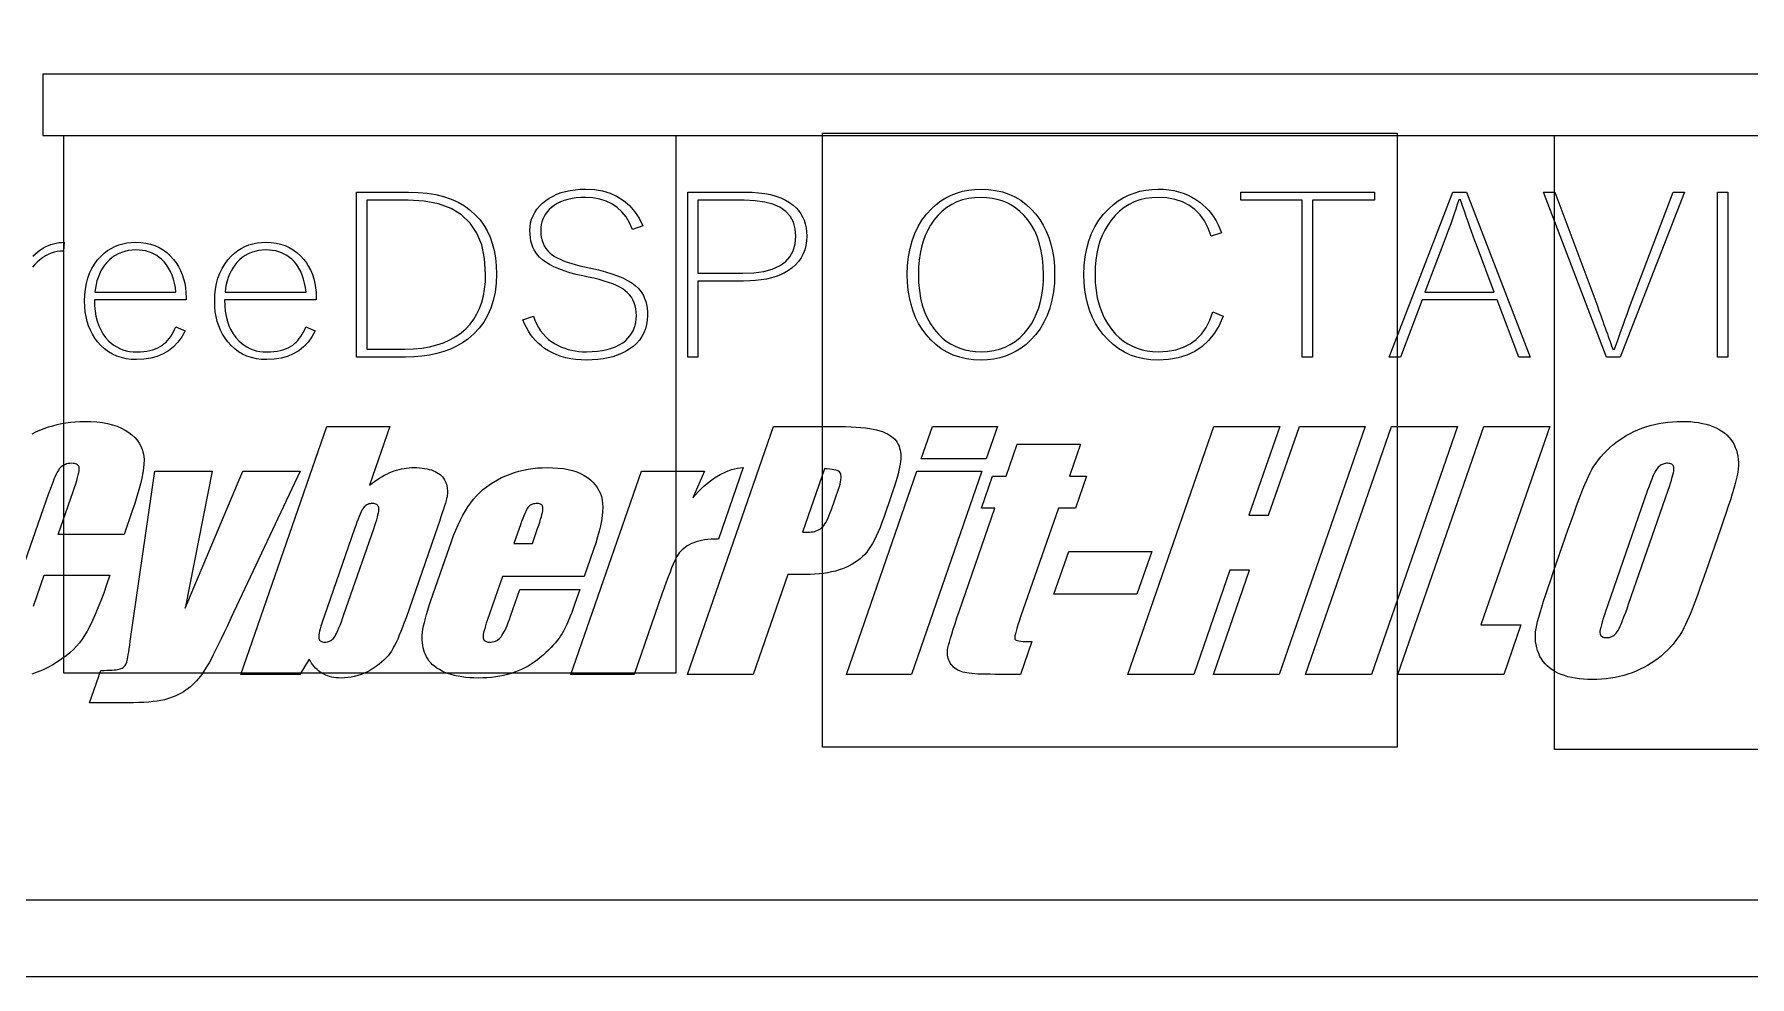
# Model space of a CAD drawing. Extents: x 47 to 362, y 46 to 259.
# Drawn here: x 71.86 to 116.74, y 200.63 to 225.28 of the extents above; entities that cross this region are included whole.
import ezdxf

# ---------------------------------------------------------------- set-up
doc = ezdxf.new("R2010")
doc.units = 0
doc.layers.add('CAM1', color=134, linetype='continuous')
doc.layers.add('Work', color=6, linetype='continuous')

msp = doc.modelspace()

# ---------------------------------------------------------------- linework, layer by layer
at = {"layer": 'CAM1', "linetype": 'continuous', "lineweight": 0}
for points in [[(80.284, 221.152), (81.647, 221.152), (81.898, 221.144), (82.135, 221.122), (82.358, 221.085), (82.567, 221.033), (82.762, 220.966), (82.943, 220.884), (83.11, 220.788), (83.264, 220.677), (83.404, 220.551), (83.404, 220.551), (83.518, 220.423), (83.618, 220.285), (83.706, 220.136), (83.78, 219.976), (83.84, 219.805), (83.887, 219.623), (83.921, 219.43), (83.941, 219.227), (83.948, 219.012), (83.948, 219.012), (83.939, 218.768), (83.911, 218.537), (83.865, 218.32), (83.8, 218.117), (83.717, 217.927), (83.615, 217.752), (83.495, 217.59), (83.356, 217.442), (83.199, 217.308), (83.199, 217.308), (83.058, 217.209), (82.906, 217.121), (82.744, 217.045), (82.573, 216.981), (82.391, 216.929), (82.2, 216.888), (81.999, 216.859), (81.787, 216.841), (81.566, 216.835), (80.284, 216.835), (80.284, 221.152)], [(80.555, 220.939), (80.555, 217.048), (81.554, 217.048), (81.781, 217.054), (81.996, 217.074), (82.199, 217.107), (82.389, 217.153), (82.566, 217.213), (82.731, 217.285), (82.884, 217.371), (83.024, 217.47), (83.152, 217.583), (83.152, 217.583), (83.259, 217.699), (83.354, 217.826), (83.437, 217.964), (83.506, 218.111), (83.563, 218.27), (83.607, 218.438), (83.639, 218.617), (83.658, 218.807), (83.664, 219.006), (83.664, 219.006), (83.639, 219.412), (83.564, 219.77), (83.438, 220.08), (83.263, 220.343), (83.037, 220.557), (82.761, 220.724), (82.436, 220.843), (82.06, 220.915), (81.634, 220.939), (80.555, 220.939)], [(87.78, 220.267), (87.51, 220.172), (87.51, 220.172), (87.431, 220.348), (87.338, 220.504), (87.23, 220.638), (87.108, 220.752), (86.971, 220.845), (86.82, 220.918), (86.654, 220.97), (86.474, 221.001), (86.279, 221.011), (86.279, 221.011), (86.155, 221.008), (86.037, 220.998), (85.925, 220.981), (85.819, 220.958), (85.72, 220.929), (85.627, 220.893), (85.54, 220.85), (85.459, 220.801), (85.384, 220.745), (85.384, 220.745), (85.326, 220.692), (85.275, 220.635), (85.231, 220.575), (85.193, 220.511), (85.162, 220.444), (85.138, 220.374), (85.121, 220.3), (85.11, 220.223), (85.107, 220.143), (85.107, 220.143), (85.111, 220.053), (85.122, 219.969), (85.14, 219.888), (85.166, 219.813), (85.2, 219.743), (85.241, 219.678), (85.289, 219.617), (85.345, 219.561), (85.408, 219.511), (85.408, 219.511), (85.469, 219.47), (85.539, 219.431), (85.616, 219.393), (85.702, 219.357), (85.796, 219.322), (85.898, 219.289), (86.008, 219.257), (86.127, 219.227), (86.254, 219.198), (86.417, 219.163), (86.417, 219.163), (86.614, 219.118), (86.797, 219.07), (86.965, 219.018), (87.117, 218.963), (87.255, 218.905), (87.378, 218.843), (87.486, 218.777), (87.579, 218.709), (87.658, 218.636), (87.658, 218.636), (87.709, 218.578), (87.753, 218.514), (87.792, 218.446), (87.825, 218.372), (87.852, 218.293), (87.873, 218.209), (87.887, 218.12), (87.896, 218.026), (87.899, 217.927), (87.899, 217.927), (87.893, 217.805), (87.876, 217.688), (87.846, 217.578), (87.805, 217.473), (87.751, 217.375), (87.687, 217.283), (87.61, 217.196), (87.521, 217.116), (87.421, 217.042), (87.421, 217.042), (87.323, 216.982), (87.219, 216.93), (87.108, 216.884), (86.99, 216.846), (86.867, 216.814), (86.736, 216.79), (86.599, 216.772), (86.455, 216.762), (86.305, 216.758), (86.305, 216.758), (86.162, 216.762), (86.024, 216.774), (85.891, 216.793), (85.764, 216.819), (85.642, 216.853), (85.525, 216.895), (85.414, 216.944), (85.308, 217.001), (85.207, 217.065), (85.207, 217.065), (85.124, 217.127), (85.045, 217.195), (84.972, 217.267), (84.904, 217.345), (84.841, 217.427), (84.783, 217.515), (84.73, 217.608), (84.682, 217.706), (84.639, 217.809), (84.916, 217.909), (84.916, 217.909), (84.953, 217.804), (84.996, 217.704), (85.046, 217.611), (85.102, 217.524), (85.166, 217.443), (85.236, 217.368), (85.313, 217.299), (85.397, 217.236), (85.488, 217.18), (85.488, 217.18), (85.567, 217.137), (85.649, 217.099), (85.734, 217.066), (85.822, 217.039), (85.913, 217.016), (86.006, 216.998), (86.103, 216.986), (86.202, 216.978), (86.305, 216.976), (86.305, 216.976), (86.453, 216.979), (86.592, 216.991), (86.723, 217.009), (86.845, 217.035), (86.959, 217.068), (87.065, 217.108), (87.162, 217.156), (87.251, 217.211), (87.331, 217.273), (87.331, 217.273), (87.389, 217.329), (87.441, 217.389), (87.485, 217.453), (87.523, 217.52), (87.554, 217.592), (87.578, 217.667), (87.595, 217.745), (87.605, 217.828), (87.608, 217.915), (87.608, 217.915), (87.605, 218.009), (87.594, 218.098), (87.576, 218.181), (87.551, 218.259), (87.519, 218.332), (87.479, 218.4), (87.433, 218.462), (87.38, 218.52), (87.319, 218.572), (87.319, 218.572), (87.252, 218.618), (87.174, 218.663), (87.087, 218.706), (86.989, 218.748), (86.881, 218.788), (86.764, 218.826), (86.636, 218.862), (86.498, 218.897), (86.351, 218.929), (86.211, 218.958), (86.211, 218.958), (86.034, 218.999), (85.869, 219.043), (85.718, 219.091), (85.579, 219.143), (85.452, 219.197), (85.339, 219.255), (85.238, 219.317), (85.15, 219.382), (85.075, 219.45), (85.075, 219.45), (85.022, 219.509), (84.976, 219.573), (84.935, 219.641), (84.901, 219.713), (84.873, 219.79), (84.851, 219.872), (84.835, 219.958), (84.826, 220.048), (84.823, 220.143), (84.823, 220.143), (84.828, 220.247), (84.843, 220.346), (84.869, 220.442), (84.905, 220.534), (84.952, 220.621), (85.008, 220.705), (85.075, 220.784), (85.152, 220.86), (85.24, 220.931), (85.24, 220.931), (85.331, 220.993), (85.428, 221.048), (85.532, 221.096), (85.641, 221.137), (85.757, 221.17), (85.878, 221.195), (86.006, 221.214), (86.139, 221.225), (86.279, 221.229), (86.279, 221.229), (86.511, 221.217), (86.726, 221.181), (86.925, 221.122), (87.108, 221.039), (87.274, 220.932), (87.425, 220.801), (87.56, 220.647), (87.678, 220.469), (87.78, 220.267), (87.78, 220.267)], [(88.951, 221.152), (90.452, 221.152), (90.635, 221.147), (90.808, 221.135), (90.97, 221.113), (91.121, 221.084), (91.261, 221.045), (91.39, 220.999), (91.509, 220.943), (91.617, 220.88), (91.714, 220.807), (91.714, 220.807), (91.788, 220.739), (91.854, 220.666), (91.91, 220.587), (91.958, 220.503), (91.997, 220.413), (92.027, 220.319), (92.049, 220.219), (92.062, 220.113), (92.067, 220.003), (92.067, 220.003), (92.061, 219.875), (92.043, 219.754), (92.013, 219.641), (91.971, 219.533), (91.917, 219.433), (91.852, 219.34), (91.775, 219.253), (91.686, 219.174), (91.585, 219.101), (91.585, 219.101), (91.486, 219.043), (91.379, 218.991), (91.264, 218.947), (91.141, 218.909), (91.011, 218.878), (90.873, 218.854), (90.727, 218.837), (90.574, 218.827), (90.413, 218.824), (89.221, 218.824), (89.221, 216.835), (88.951, 216.835), (88.951, 221.152)], [(89.221, 220.939), (89.221, 219.029), (90.39, 219.029), (90.682, 219.041), (90.94, 219.077), (91.164, 219.137), (91.353, 219.22), (91.507, 219.328), (91.628, 219.459), (91.714, 219.615), (91.765, 219.794), (91.782, 219.997), (91.782, 219.997), (91.766, 220.194), (91.716, 220.369), (91.632, 220.52), (91.515, 220.648), (91.365, 220.753), (91.182, 220.834), (90.966, 220.892), (90.716, 220.927), (90.433, 220.939), (89.221, 220.939)], [(96.627, 221.229), (96.627, 221.229), (96.822, 221.22), (97.008, 221.196), (97.185, 221.155), (97.353, 221.099), (97.512, 221.026), (97.663, 220.936), (97.804, 220.831), (97.936, 220.709), (98.06, 220.57), (98.06, 220.57), (98.163, 220.432), (98.254, 220.284), (98.333, 220.128), (98.4, 219.963), (98.455, 219.789), (98.497, 219.607), (98.527, 219.415), (98.545, 219.215), (98.552, 219.006), (98.552, 219.006), (98.544, 218.767), (98.52, 218.539), (98.481, 218.323), (98.427, 218.119), (98.357, 217.927), (98.271, 217.746), (98.17, 217.578), (98.054, 217.421), (97.922, 217.276), (97.922, 217.276), (97.803, 217.167), (97.677, 217.071), (97.545, 216.988), (97.408, 216.918), (97.264, 216.861), (97.114, 216.816), (96.957, 216.784), (96.795, 216.765), (96.627, 216.758), (96.627, 216.758), (96.431, 216.767), (96.244, 216.791), (96.067, 216.832), (95.898, 216.89), (95.738, 216.964), (95.587, 217.055), (95.445, 217.162), (95.312, 217.285), (95.187, 217.426), (95.187, 217.426), (95.085, 217.564), (94.994, 217.712), (94.915, 217.869), (94.849, 218.034), (94.794, 218.208), (94.752, 218.391), (94.722, 218.583), (94.703, 218.784), (94.697, 218.994), (94.697, 218.994), (94.705, 219.233), (94.729, 219.46), (94.768, 219.675), (94.822, 219.878), (94.893, 220.069), (94.979, 220.249), (95.08, 220.416), (95.197, 220.572), (95.33, 220.717), (95.33, 220.717), (95.449, 220.824), (95.575, 220.919), (95.706, 221.001), (95.844, 221.071), (95.988, 221.127), (96.139, 221.172), (96.295, 221.203), (96.458, 221.222), (96.627, 221.229), (96.627, 221.229)], [(96.627, 221.011), (96.627, 221.011), (96.457, 221.004), (96.295, 220.982), (96.142, 220.945), (95.996, 220.893), (95.859, 220.827), (95.73, 220.746), (95.61, 220.65), (95.497, 220.54), (95.393, 220.415), (95.393, 220.415), (95.308, 220.29), (95.233, 220.158), (95.168, 220.017), (95.112, 219.868), (95.067, 219.711), (95.032, 219.546), (95.007, 219.372), (94.992, 219.19), (94.987, 219), (94.987, 219), (94.993, 218.782), (95.013, 218.576), (95.045, 218.38), (95.09, 218.196), (95.149, 218.022), (95.22, 217.86), (95.304, 217.709), (95.401, 217.569), (95.511, 217.439), (95.511, 217.439), (95.611, 217.342), (95.718, 217.256), (95.83, 217.182), (95.948, 217.119), (96.072, 217.067), (96.202, 217.027), (96.338, 216.999), (96.48, 216.981), (96.627, 216.976), (96.627, 216.976), (96.796, 216.983), (96.958, 217.006), (97.111, 217.043), (97.256, 217.095), (97.392, 217.162), (97.521, 217.244), (97.641, 217.341), (97.753, 217.453), (97.857, 217.58), (97.857, 217.58), (97.942, 217.704), (98.017, 217.837), (98.081, 217.978), (98.136, 218.128), (98.181, 218.286), (98.216, 218.452), (98.241, 218.626), (98.256, 218.809), (98.261, 219), (98.261, 219), (98.254, 219.218), (98.235, 219.424), (98.203, 219.618), (98.158, 219.802), (98.1, 219.974), (98.03, 220.135), (97.946, 220.285), (97.85, 220.423), (97.742, 220.551), (97.742, 220.551), (97.642, 220.647), (97.536, 220.732), (97.424, 220.806), (97.306, 220.869), (97.182, 220.92), (97.052, 220.96), (96.917, 220.988), (96.775, 221.005), (96.627, 221.011), (96.627, 221.011)], [(102.921, 220.083), (102.649, 219.997), (102.649, 219.997), (102.57, 220.21), (102.472, 220.397), (102.355, 220.56), (102.22, 220.698), (102.066, 220.811), (101.893, 220.898), (101.701, 220.961), (101.491, 220.999), (101.262, 221.011), (101.262, 221.011), (101.094, 221.004), (100.933, 220.982), (100.781, 220.945), (100.636, 220.893), (100.499, 220.827), (100.37, 220.746), (100.248, 220.65), (100.135, 220.54), (100.029, 220.415), (100.029, 220.415), (99.941, 220.29), (99.863, 220.157), (99.796, 220.016), (99.738, 219.867), (99.692, 219.71), (99.655, 219.545), (99.629, 219.371), (99.613, 219.19), (99.608, 219), (99.608, 219), (99.615, 218.784), (99.635, 218.578), (99.668, 218.383), (99.715, 218.199), (99.775, 218.025), (99.848, 217.862), (99.935, 217.711), (100.035, 217.569), (100.148, 217.439), (100.148, 217.439), (100.25, 217.342), (100.357, 217.256), (100.47, 217.182), (100.588, 217.119), (100.712, 217.067), (100.841, 217.027), (100.976, 216.999), (101.116, 216.981), (101.262, 216.976), (101.262, 216.976), (101.501, 216.989), (101.72, 217.027), (101.919, 217.092), (102.097, 217.182), (102.255, 217.298), (102.394, 217.44), (102.512, 217.608), (102.61, 217.801), (102.688, 218.02), (102.96, 217.909), (102.96, 217.909), (102.854, 217.667), (102.727, 217.454), (102.579, 217.27), (102.411, 217.113), (102.222, 216.986), (102.013, 216.886), (101.783, 216.815), (101.533, 216.773), (101.262, 216.758), (101.262, 216.758), (101.069, 216.767), (100.883, 216.791), (100.706, 216.832), (100.538, 216.89), (100.378, 216.964), (100.227, 217.055), (100.083, 217.162), (99.949, 217.285), (99.823, 217.426), (99.823, 217.426), (99.717, 217.565), (99.623, 217.714), (99.542, 217.871), (99.474, 218.037), (99.418, 218.211), (99.375, 218.394), (99.344, 218.586), (99.325, 218.786), (99.319, 218.994), (99.319, 218.994), (99.327, 219.232), (99.351, 219.457), (99.391, 219.672), (99.447, 219.875), (99.519, 220.066), (99.607, 220.246), (99.711, 220.415), (99.831, 220.572), (99.967, 220.717), (99.967, 220.717), (100.088, 220.824), (100.214, 220.919), (100.346, 221.001), (100.484, 221.071), (100.628, 221.127), (100.778, 221.172), (100.934, 221.203), (101.095, 221.222), (101.262, 221.229), (101.262, 221.229), (101.402, 221.224), (101.538, 221.212), (101.668, 221.191), (101.794, 221.161), (101.915, 221.123), (102.031, 221.077), (102.142, 221.022), (102.248, 220.959), (102.35, 220.887), (102.35, 220.887), (102.433, 220.819), (102.511, 220.746), (102.584, 220.667), (102.652, 220.583), (102.716, 220.493), (102.774, 220.399), (102.828, 220.299), (102.877, 220.193), (102.921, 220.083), (102.921, 220.083)], [(106.92, 221.152), (106.92, 220.939), (105.302, 220.939), (105.302, 216.835), (105.031, 216.835), (105.031, 220.939), (103.423, 220.939), (103.423, 221.152), (106.92, 221.152)], [(109.331, 221.152), (110.991, 216.835), (110.693, 216.835), (110.128, 218.33), (108.166, 218.33), (107.597, 216.835), (107.306, 216.835), (108.972, 221.152), (109.331, 221.152)], [(110.051, 218.537), (109.59, 219.769), (109.59, 219.769), (109.547, 219.88), (109.503, 219.997), (109.459, 220.118), (109.413, 220.244), (109.367, 220.375), (109.319, 220.51), (109.271, 220.65), (109.223, 220.795), (109.173, 220.945), (109.124, 220.945), (109.124, 220.945), (109.086, 220.826), (109.046, 220.704), (109.004, 220.579), (108.959, 220.452), (108.913, 220.322), (108.865, 220.189), (108.815, 220.053), (108.763, 219.915), (108.709, 219.773), (108.241, 218.537), (110.051, 218.537)], [(115.029, 221.152), (113.349, 216.835), (112.992, 216.835), (111.344, 221.152), (111.642, 221.152), (112.733, 218.218), (112.733, 218.218), (112.751, 218.169), (112.771, 218.115), (112.792, 218.056), (112.815, 217.992), (112.84, 217.923), (112.866, 217.85), (112.895, 217.772), (112.924, 217.689), (112.956, 217.601), (112.956, 217.601), (112.985, 217.521), (113.012, 217.445), (113.037, 217.374), (113.061, 217.307), (113.083, 217.245), (113.104, 217.188), (113.123, 217.135), (113.141, 217.086), (113.157, 217.042), (113.201, 217.042), (113.285, 217.278), (113.36, 217.488), (113.426, 217.671), (113.482, 217.827), (113.528, 217.958), (113.566, 218.061), (113.593, 218.139), (113.612, 218.189), (113.621, 218.214), (114.738, 221.152), (115.029, 221.152)], [(116.163, 221.152), (116.163, 216.835), (115.893, 216.835), (115.893, 221.152), (116.163, 221.152)], [(75.828, 218.33), (73.43, 218.33), (73.43, 218.33), (73.435, 218.179), (73.448, 218.037), (73.471, 217.903), (73.503, 217.776), (73.544, 217.658), (73.595, 217.548), (73.654, 217.446), (73.723, 217.352), (73.801, 217.266), (73.801, 217.266), (73.869, 217.203), (73.94, 217.149), (74.015, 217.101), (74.093, 217.061), (74.176, 217.028), (74.261, 217.003), (74.351, 216.984), (74.443, 216.973), (74.54, 216.97), (74.54, 216.97), (74.632, 216.972), (74.719, 216.979), (74.802, 216.99), (74.881, 217.006), (74.956, 217.026), (75.026, 217.05), (75.092, 217.079), (75.154, 217.113), (75.212, 217.151), (75.212, 217.151), (75.259, 217.188), (75.303, 217.228), (75.346, 217.273), (75.386, 217.322), (75.425, 217.375), (75.461, 217.432), (75.495, 217.493), (75.527, 217.558), (75.557, 217.626), (75.802, 217.521), (75.802, 217.521), (75.714, 217.363), (75.613, 217.224), (75.498, 217.103), (75.37, 217.001), (75.229, 216.918), (75.075, 216.853), (74.907, 216.807), (74.727, 216.779), (74.533, 216.77), (74.533, 216.77), (74.394, 216.776), (74.262, 216.793), (74.136, 216.822), (74.016, 216.862), (73.903, 216.914), (73.796, 216.977), (73.695, 217.052), (73.601, 217.139), (73.514, 217.237), (73.514, 217.237), (73.442, 217.332), (73.379, 217.433), (73.324, 217.539), (73.277, 217.652), (73.239, 217.77), (73.21, 217.894), (73.188, 218.024), (73.176, 218.16), (73.172, 218.301), (73.172, 218.301), (73.177, 218.463), (73.193, 218.617), (73.219, 218.763), (73.257, 218.901), (73.305, 219.031), (73.363, 219.154), (73.433, 219.269), (73.513, 219.376), (73.604, 219.476), (73.604, 219.476), (73.687, 219.552), (73.775, 219.62), (73.867, 219.678), (73.964, 219.728), (74.065, 219.768), (74.17, 219.799), (74.28, 219.822), (74.395, 219.835), (74.514, 219.84), (74.514, 219.84), (74.648, 219.834), (74.776, 219.817), (74.898, 219.79), (75.013, 219.751), (75.123, 219.701), (75.227, 219.64), (75.324, 219.568), (75.416, 219.484), (75.501, 219.39), (75.501, 219.39), (75.57, 219.3), (75.63, 219.204), (75.683, 219.103), (75.727, 218.998), (75.763, 218.886), (75.792, 218.77), (75.812, 218.649), (75.824, 218.522), (75.828, 218.39), (75.828, 218.33)], [(75.562, 218.531), (75.562, 218.531), (75.547, 218.653), (75.525, 218.769), (75.497, 218.878), (75.462, 218.981), (75.421, 219.077), (75.372, 219.166), (75.318, 219.248), (75.256, 219.324), (75.188, 219.393), (75.188, 219.393), (75.126, 219.445), (75.061, 219.49), (74.993, 219.53), (74.921, 219.563), (74.846, 219.59), (74.768, 219.612), (74.687, 219.627), (74.602, 219.636), (74.514, 219.639), (74.514, 219.639), (74.414, 219.635), (74.317, 219.622), (74.224, 219.602), (74.136, 219.573), (74.051, 219.537), (73.97, 219.491), (73.894, 219.438), (73.821, 219.377), (73.752, 219.307), (73.752, 219.307), (73.695, 219.238), (73.644, 219.166), (73.599, 219.088), (73.559, 219.007), (73.524, 218.92), (73.496, 218.83), (73.472, 218.734), (73.455, 218.635), (73.442, 218.531), (75.562, 218.531)], [(79.233, 218.33), (76.835, 218.33), (76.835, 218.33), (76.84, 218.179), (76.853, 218.037), (76.876, 217.903), (76.908, 217.776), (76.949, 217.658), (77, 217.548), (77.059, 217.446), (77.128, 217.352), (77.206, 217.266), (77.206, 217.266), (77.274, 217.203), (77.345, 217.149), (77.42, 217.101), (77.498, 217.061), (77.581, 217.028), (77.666, 217.003), (77.756, 216.984), (77.848, 216.973), (77.945, 216.97), (77.945, 216.97), (78.037, 216.972), (78.124, 216.979), (78.207, 216.99), (78.286, 217.006), (78.361, 217.026), (78.431, 217.05), (78.497, 217.079), (78.559, 217.113), (78.617, 217.151), (78.617, 217.151), (78.663, 217.188), (78.708, 217.228), (78.751, 217.273), (78.791, 217.322), (78.83, 217.375), (78.866, 217.432), (78.9, 217.493), (78.932, 217.558), (78.962, 217.626), (79.207, 217.521), (79.207, 217.521), (79.119, 217.363), (79.018, 217.224), (78.903, 217.103), (78.775, 217.001), (78.634, 216.918), (78.48, 216.853), (78.312, 216.807), (78.132, 216.779), (77.938, 216.77), (77.938, 216.77), (77.799, 216.776), (77.667, 216.793), (77.541, 216.822), (77.421, 216.862), (77.308, 216.914), (77.201, 216.977), (77.1, 217.052), (77.006, 217.139), (76.919, 217.237), (76.919, 217.237), (76.847, 217.332), (76.783, 217.433), (76.729, 217.539), (76.682, 217.652), (76.644, 217.77), (76.615, 217.894), (76.593, 218.024), (76.581, 218.16), (76.577, 218.301), (76.577, 218.301), (76.582, 218.463), (76.598, 218.617), (76.624, 218.763), (76.662, 218.901), (76.71, 219.031), (76.768, 219.154), (76.838, 219.269), (76.918, 219.376), (77.009, 219.476), (77.009, 219.476), (77.092, 219.552), (77.18, 219.62), (77.272, 219.678), (77.369, 219.728), (77.47, 219.768), (77.575, 219.799), (77.685, 219.822), (77.8, 219.835), (77.919, 219.84), (77.919, 219.84), (78.053, 219.834), (78.181, 219.817), (78.302, 219.79), (78.418, 219.751), (78.528, 219.701), (78.632, 219.64), (78.729, 219.568), (78.821, 219.484), (78.906, 219.39), (78.906, 219.39), (78.975, 219.3), (79.035, 219.204), (79.088, 219.103), (79.132, 218.998), (79.168, 218.886), (79.197, 218.77), (79.217, 218.649), (79.229, 218.522), (79.233, 218.39), (79.233, 218.33)], [(78.967, 218.531), (78.967, 218.531), (78.952, 218.653), (78.93, 218.769), (78.902, 218.878), (78.867, 218.981), (78.826, 219.077), (78.777, 219.166), (78.723, 219.248), (78.661, 219.324), (78.593, 219.393), (78.593, 219.393), (78.531, 219.445), (78.466, 219.49), (78.398, 219.53), (78.326, 219.563), (78.251, 219.59), (78.173, 219.612), (78.092, 219.627), (78.007, 219.636), (77.919, 219.639), (77.919, 219.639), (77.819, 219.635), (77.722, 219.622), (77.629, 219.602), (77.541, 219.573), (77.456, 219.537), (77.375, 219.491), (77.299, 219.438), (77.226, 219.377), (77.157, 219.307), (77.157, 219.307), (77.1, 219.238), (77.049, 219.166), (77.004, 219.088), (76.964, 219.007), (76.929, 218.92), (76.901, 218.83), (76.877, 218.734), (76.859, 218.635), (76.847, 218.531), (78.967, 218.531)], [(81.163, 215.02), (80.63, 213.488), (80.63, 213.488), (80.693, 213.538), (80.757, 213.585), (80.821, 213.629), (80.885, 213.671), (80.949, 213.709), (81.013, 213.745), (81.077, 213.777), (81.142, 213.807), (81.206, 213.834), (81.206, 213.834), (81.271, 213.858), (81.336, 213.879), (81.401, 213.897), (81.466, 213.913), (81.531, 213.925), (81.597, 213.935), (81.662, 213.942), (81.727, 213.947), (81.793, 213.948), (81.793, 213.948), (81.867, 213.947), (81.938, 213.943), (82.005, 213.936), (82.07, 213.927), (82.132, 213.915), (82.19, 213.901), (82.245, 213.885), (82.298, 213.865), (82.347, 213.844), (82.347, 213.844), (82.392, 213.82), (82.434, 213.793), (82.472, 213.765), (82.507, 213.734), (82.538, 213.702), (82.565, 213.667), (82.589, 213.631), (82.608, 213.592), (82.625, 213.552), (82.625, 213.552), (82.638, 213.51), (82.648, 213.469), (82.657, 213.427), (82.663, 213.386), (82.666, 213.345), (82.667, 213.305), (82.665, 213.264), (82.662, 213.224), (82.655, 213.184), (82.655, 213.184), (82.645, 213.139), (82.631, 213.084), (82.612, 213.018), (82.59, 212.943), (82.563, 212.857), (82.532, 212.761), (82.497, 212.655), (82.458, 212.54), (82.414, 212.414), (81.582, 210.02), (81.582, 210.02), (81.538, 209.894), (81.494, 209.776), (81.45, 209.665), (81.407, 209.561), (81.365, 209.464), (81.323, 209.375), (81.281, 209.292), (81.241, 209.218), (81.2, 209.15), (81.2, 209.15), (81.158, 209.088), (81.112, 209.027), (81.06, 208.968), (81.004, 208.911), (80.944, 208.856), (80.879, 208.803), (80.809, 208.751), (80.734, 208.702), (80.654, 208.654), (80.654, 208.654), (80.572, 208.61), (80.489, 208.571), (80.405, 208.537), (80.32, 208.509), (80.234, 208.485), (80.147, 208.467), (80.06, 208.454), (79.971, 208.447), (79.882, 208.444), (79.882, 208.444), (79.818, 208.446), (79.757, 208.45), (79.697, 208.458), (79.64, 208.469), (79.584, 208.483), (79.531, 208.499), (79.48, 208.519), (79.43, 208.542), (79.383, 208.568), (79.383, 208.568), (79.338, 208.597), (79.295, 208.629), (79.254, 208.664), (79.215, 208.702), (79.178, 208.744), (79.143, 208.788), (79.111, 208.836), (79.08, 208.886), (79.052, 208.94), (78.807, 208.54), (77.259, 208.54), (79.51, 215.02), (81.163, 215.02)], [(91.195, 215.02), (92.93, 215.02), (93.082, 215.019), (93.224, 215.015), (93.358, 215.008), (93.483, 214.999), (93.6, 214.987), (93.707, 214.972), (93.805, 214.955), (93.894, 214.935), (93.974, 214.912), (93.974, 214.912), (94.047, 214.887), (94.115, 214.859), (94.177, 214.829), (94.233, 214.797), (94.284, 214.762), (94.33, 214.725), (94.37, 214.686), (94.405, 214.644), (94.434, 214.6), (94.434, 214.6), (94.459, 214.554), (94.48, 214.505), (94.497, 214.455), (94.51, 214.402), (94.52, 214.347), (94.526, 214.29), (94.528, 214.231), (94.526, 214.17), (94.52, 214.106), (94.52, 214.106), (94.511, 214.037), (94.497, 213.961), (94.478, 213.877), (94.456, 213.785), (94.429, 213.685), (94.398, 213.577), (94.362, 213.462), (94.322, 213.339), (94.277, 213.208), (94.081, 212.642), (94.081, 212.642), (94.032, 212.509), (93.984, 212.384), (93.935, 212.267), (93.886, 212.158), (93.836, 212.058), (93.787, 211.965), (93.736, 211.881), (93.686, 211.805), (93.635, 211.738), (93.635, 211.738), (93.582, 211.676), (93.524, 211.618), (93.463, 211.563), (93.397, 211.512), (93.327, 211.463), (93.252, 211.418), (93.174, 211.376), (93.091, 211.338), (93.004, 211.302), (93.004, 211.302), (92.912, 211.27), (92.816, 211.242), (92.717, 211.217), (92.613, 211.197), (92.506, 211.18), (92.394, 211.167), (92.278, 211.157), (92.159, 211.152), (92.035, 211.15), (91.573, 211.15), (90.667, 208.54), (88.944, 208.54), (91.195, 215.02)], [(97.055, 215.02), (96.76, 214.176), (95.06, 214.176), (95.352, 215.02), (97.055, 215.02)], [(106.677, 215.02), (104.427, 208.54), (102.704, 208.54), (103.648, 211.262), (103.133, 211.262), (102.189, 208.54), (100.466, 208.54), (102.716, 215.02), (104.439, 215.02), (103.634, 212.702), (104.149, 212.702), (104.954, 215.02), (106.677, 215.02)], [(109.091, 215.02), (106.841, 208.54), (105.118, 208.54), (107.368, 215.02), (109.091, 215.02)], [(111.505, 215.02), (109.704, 209.836), (110.751, 209.836), (110.301, 208.54), (107.532, 208.54), (109.782, 215.02), (111.505, 215.02)], [(115.587, 211.226), (115.587, 211.226), (115.513, 211.016), (115.443, 210.82), (115.377, 210.638), (115.314, 210.47), (115.256, 210.316), (115.201, 210.177), (115.15, 210.051), (115.103, 209.94), (115.059, 209.842), (115.059, 209.842), (115.015, 209.753), (114.967, 209.665), (114.914, 209.579), (114.857, 209.495), (114.796, 209.413), (114.73, 209.332), (114.66, 209.253), (114.586, 209.176), (114.507, 209.1), (114.507, 209.1), (114.425, 209.027), (114.339, 208.958), (114.251, 208.893), (114.16, 208.832), (114.066, 208.775), (113.969, 208.721), (113.868, 208.672), (113.765, 208.626), (113.659, 208.584), (113.659, 208.584), (113.551, 208.546), (113.44, 208.513), (113.328, 208.484), (113.214, 208.46), (113.098, 208.44), (112.98, 208.424), (112.86, 208.413), (112.738, 208.406), (112.615, 208.404), (112.615, 208.404), (112.498, 208.406), (112.386, 208.412), (112.278, 208.423), (112.174, 208.437), (112.075, 208.456), (111.979, 208.479), (111.888, 208.507), (111.801, 208.538), (111.717, 208.574), (111.717, 208.574), (111.639, 208.614), (111.566, 208.658), (111.499, 208.707), (111.438, 208.759), (111.382, 208.816), (111.332, 208.877), (111.287, 208.942), (111.248, 209.011), (111.215, 209.084), (111.215, 209.084), (111.186, 209.16), (111.163, 209.238), (111.146, 209.317), (111.135, 209.398), (111.129, 209.48), (111.13, 209.564), (111.135, 209.649), (111.147, 209.736), (111.164, 209.824), (111.164, 209.824), (111.187, 209.921), (111.217, 210.032), (111.253, 210.158), (111.295, 210.299), (111.344, 210.455), (111.399, 210.625), (111.461, 210.811), (111.529, 211.011), (111.603, 211.226), (111.987, 212.334), (111.987, 212.334), (112.061, 212.544), (112.131, 212.74), (112.197, 212.922), (112.259, 213.09), (112.318, 213.244), (112.373, 213.383), (112.424, 213.509), (112.471, 213.62), (112.515, 213.718), (112.515, 213.718), (112.558, 213.807), (112.606, 213.895), (112.659, 213.981), (112.716, 214.065), (112.777, 214.147), (112.843, 214.228), (112.913, 214.307), (112.988, 214.384), (113.066, 214.46), (113.066, 214.46), (113.149, 214.533), (113.234, 214.602), (113.323, 214.667), (113.414, 214.728), (113.508, 214.785), (113.605, 214.839), (113.705, 214.888), (113.808, 214.934), (113.915, 214.976), (113.915, 214.976), (114.023, 215.014), (114.134, 215.047), (114.246, 215.076), (114.36, 215.1), (114.476, 215.12), (114.594, 215.136), (114.714, 215.147), (114.835, 215.154), (114.959, 215.156), (114.959, 215.156), (115.075, 215.154), (115.188, 215.148), (115.296, 215.137), (115.399, 215.123), (115.499, 215.104), (115.595, 215.081), (115.686, 215.053), (115.773, 215.022), (115.856, 214.986), (115.856, 214.986), (115.934, 214.946), (116.006, 214.902), (116.073, 214.853), (116.135, 214.801), (116.191, 214.744), (116.241, 214.683), (116.286, 214.618), (116.326, 214.549), (116.359, 214.476), (116.359, 214.476), (116.388, 214.4), (116.41, 214.322), (116.427, 214.243), (116.438, 214.162), (116.444, 214.08), (116.444, 213.996), (116.438, 213.911), (116.426, 213.824), (116.408, 213.736), (116.408, 213.736), (116.385, 213.639), (116.356, 213.528), (116.32, 213.402), (116.278, 213.261), (116.23, 213.105), (116.175, 212.935), (116.113, 212.749), (116.045, 212.549), (115.971, 212.334), (115.587, 211.226)], [(99.231, 214.56), (98.941, 213.724), (99.387, 213.724), (99.094, 212.884), (98.649, 212.884), (97.662, 210.04), (97.662, 210.04), (97.623, 209.93), (97.591, 209.831), (97.563, 209.743), (97.542, 209.666), (97.525, 209.601), (97.514, 209.548), (97.509, 209.506), (97.509, 209.475), (97.514, 209.456), (97.514, 209.456), (97.526, 209.443), (97.548, 209.432), (97.578, 209.423), (97.617, 209.414), (97.666, 209.408), (97.724, 209.403), (97.79, 209.399), (97.867, 209.397), (97.952, 209.396), (97.655, 208.54), (96.989, 208.54), (96.989, 208.54), (96.868, 208.541), (96.755, 208.542), (96.651, 208.545), (96.554, 208.549), (96.466, 208.554), (96.387, 208.561), (96.316, 208.568), (96.253, 208.576), (96.198, 208.586), (96.198, 208.586), (96.15, 208.598), (96.103, 208.612), (96.059, 208.63), (96.018, 208.651), (95.979, 208.674), (95.942, 208.701), (95.908, 208.73), (95.876, 208.763), (95.847, 208.798), (95.847, 208.798), (95.821, 208.835), (95.798, 208.874), (95.78, 208.914), (95.765, 208.955), (95.755, 208.997), (95.748, 209.041), (95.745, 209.085), (95.746, 209.131), (95.751, 209.178), (95.751, 209.178), (95.76, 209.233), (95.775, 209.302), (95.797, 209.386), (95.825, 209.483), (95.858, 209.595), (95.898, 209.721), (95.945, 209.862), (95.997, 210.017), (96.055, 210.186), (96.991, 212.884), (96.636, 212.884), (96.928, 213.724), (97.283, 213.724), (97.574, 214.56), (99.231, 214.56)], [(78.811, 213.852), (77.002, 210.008), (77.002, 210.008), (76.91, 209.812), (76.823, 209.631), (76.743, 209.465), (76.668, 209.312), (76.6, 209.174), (76.537, 209.05), (76.48, 208.94), (76.428, 208.845), (76.383, 208.764), (76.383, 208.764), (76.34, 208.691), (76.295, 208.622), (76.249, 208.555), (76.202, 208.492), (76.153, 208.431), (76.102, 208.373), (76.05, 208.318), (75.996, 208.265), (75.941, 208.216), (75.941, 208.216), (75.884, 208.169), (75.825, 208.126), (75.763, 208.085), (75.699, 208.046), (75.632, 208.011), (75.563, 207.979), (75.492, 207.949), (75.418, 207.922), (75.342, 207.898), (75.342, 207.898), (75.26, 207.877), (75.17, 207.858), (75.072, 207.841), (74.965, 207.827), (74.85, 207.816), (74.726, 207.807), (74.595, 207.801), (74.455, 207.797), (74.306, 207.796), (73.305, 207.796), (73.599, 208.644), (73.599, 208.644), (73.681, 208.644), (73.756, 208.646), (73.826, 208.648), (73.888, 208.651), (73.945, 208.655), (73.995, 208.661), (74.038, 208.667), (74.075, 208.674), (74.106, 208.682), (74.106, 208.682), (74.133, 208.692), (74.157, 208.704), (74.18, 208.718), (74.201, 208.735), (74.22, 208.753), (74.236, 208.775), (74.251, 208.798), (74.264, 208.824), (74.275, 208.852), (74.275, 208.852), (74.281, 208.871), (74.288, 208.901), (74.297, 208.942), (74.306, 208.993), (74.316, 209.055), (74.327, 209.127), (74.34, 209.21), (74.353, 209.304), (74.367, 209.408), (75.007, 213.852), (76.507, 213.852), (75.804, 210.27), (77.309, 213.852), (78.811, 213.852)], [(86.246, 211.102), (84.107, 211.102), (83.708, 209.952), (83.708, 209.952), (83.682, 209.875), (83.659, 209.805), (83.64, 209.741), (83.624, 209.683), (83.612, 209.631), (83.604, 209.586), (83.599, 209.547), (83.597, 209.514), (83.6, 209.488), (83.6, 209.488), (83.605, 209.467), (83.613, 209.447), (83.625, 209.431), (83.641, 209.417), (83.659, 209.405), (83.682, 209.396), (83.707, 209.389), (83.735, 209.385), (83.767, 209.384), (83.767, 209.384), (83.808, 209.386), (83.848, 209.391), (83.885, 209.399), (83.92, 209.411), (83.954, 209.427), (83.985, 209.445), (84.015, 209.467), (84.042, 209.493), (84.068, 209.522), (84.068, 209.522), (84.093, 209.556), (84.118, 209.596), (84.145, 209.643), (84.172, 209.696), (84.199, 209.755), (84.228, 209.821), (84.257, 209.894), (84.287, 209.973), (84.317, 210.058), (84.56, 210.758), (86.126, 210.758), (85.991, 210.366), (85.991, 210.366), (85.953, 210.259), (85.916, 210.158), (85.878, 210.062), (85.842, 209.972), (85.806, 209.888), (85.77, 209.809), (85.734, 209.737), (85.699, 209.669), (85.664, 209.608), (85.664, 209.608), (85.627, 209.549), (85.586, 209.489), (85.54, 209.428), (85.49, 209.366), (85.435, 209.304), (85.376, 209.24), (85.312, 209.176), (85.244, 209.11), (85.171, 209.044), (85.171, 209.044), (85.096, 208.979), (85.018, 208.918), (84.938, 208.861), (84.857, 208.807), (84.774, 208.757), (84.689, 208.711), (84.602, 208.668), (84.514, 208.629), (84.423, 208.594), (84.423, 208.594), (84.331, 208.562), (84.235, 208.535), (84.136, 208.511), (84.034, 208.49), (83.929, 208.474), (83.82, 208.461), (83.707, 208.451), (83.592, 208.446), (83.473, 208.444), (83.473, 208.444), (83.359, 208.446), (83.249, 208.451), (83.144, 208.461), (83.043, 208.473), (82.946, 208.49), (82.853, 208.51), (82.764, 208.534), (82.68, 208.561), (82.6, 208.592), (82.6, 208.592), (82.525, 208.626), (82.456, 208.663), (82.392, 208.703), (82.333, 208.745), (82.279, 208.79), (82.231, 208.838), (82.188, 208.889), (82.15, 208.942), (82.118, 208.998), (82.118, 208.998), (82.09, 209.056), (82.067, 209.115), (82.046, 209.176), (82.03, 209.238), (82.018, 209.301), (82.009, 209.365), (82.005, 209.431), (82.004, 209.498), (82.007, 209.566), (82.007, 209.566), (82.014, 209.639), (82.026, 209.718), (82.042, 209.805), (82.063, 209.898), (82.088, 209.999), (82.118, 210.106), (82.152, 210.22), (82.191, 210.342), (82.234, 210.47), (82.772, 212.018), (82.772, 212.018), (82.827, 212.169), (82.884, 212.313), (82.943, 212.449), (83.005, 212.579), (83.069, 212.701), (83.135, 212.816), (83.203, 212.924), (83.274, 213.024), (83.346, 213.118), (83.346, 213.118), (83.422, 213.205), (83.502, 213.287), (83.587, 213.365), (83.677, 213.438), (83.771, 213.506), (83.869, 213.57), (83.972, 213.629), (84.079, 213.684), (84.19, 213.734), (84.19, 213.734), (84.305, 213.779), (84.421, 213.818), (84.538, 213.853), (84.656, 213.882), (84.777, 213.905), (84.898, 213.924), (85.021, 213.937), (85.146, 213.945), (85.272, 213.948), (85.272, 213.948), (85.422, 213.945), (85.564, 213.935), (85.698, 213.919), (85.824, 213.897), (85.941, 213.868), (86.05, 213.833), (86.151, 213.792), (86.244, 213.744), (86.328, 213.69), (86.328, 213.69), (86.405, 213.631), (86.473, 213.567), (86.533, 213.499), (86.585, 213.427), (86.63, 213.351), (86.666, 213.271), (86.693, 213.187), (86.713, 213.099), (86.725, 213.006), (86.725, 213.006), (86.729, 212.906), (86.725, 212.799), (86.714, 212.682), (86.695, 212.558), (86.669, 212.425), (86.636, 212.283), (86.594, 212.133), (86.546, 211.974), (86.49, 211.806), (86.246, 211.102)], [(89.394, 213.852), (89.087, 213.156), (89.087, 213.156), (89.226, 213.313), (89.367, 213.453), (89.509, 213.576), (89.654, 213.681), (89.8, 213.769), (89.949, 213.84), (90.099, 213.893), (90.251, 213.929), (90.406, 213.948), (89.756, 212.078), (89.756, 212.078), (89.657, 212.076), (89.564, 212.072), (89.476, 212.065), (89.392, 212.054), (89.314, 212.041), (89.24, 212.025), (89.171, 212.005), (89.108, 211.983), (89.049, 211.958), (89.049, 211.958), (88.994, 211.93), (88.942, 211.9), (88.893, 211.867), (88.848, 211.833), (88.806, 211.795), (88.767, 211.756), (88.732, 211.714), (88.699, 211.67), (88.671, 211.624), (88.671, 211.624), (88.641, 211.57), (88.609, 211.502), (88.572, 211.419), (88.532, 211.324), (88.489, 211.214), (88.442, 211.09), (88.391, 210.953), (88.336, 210.802), (88.278, 210.638), (87.55, 208.54), (85.897, 208.54), (87.743, 213.852), (89.394, 213.852)], [(92.533, 213.912), (91.959, 212.262), (91.959, 212.262), (91.975, 212.261), (91.991, 212.261), (92.006, 212.26), (92.02, 212.259), (92.034, 212.259), (92.048, 212.259), (92.061, 212.258), (92.073, 212.258), (92.086, 212.258), (92.086, 212.258), (92.137, 212.259), (92.186, 212.264), (92.232, 212.271), (92.275, 212.28), (92.316, 212.293), (92.354, 212.309), (92.39, 212.327), (92.423, 212.348), (92.454, 212.372), (92.454, 212.372), (92.483, 212.4), (92.512, 212.435), (92.541, 212.475), (92.57, 212.522), (92.598, 212.575), (92.627, 212.634), (92.655, 212.699), (92.683, 212.77), (92.711, 212.848), (92.895, 213.38), (92.895, 213.38), (92.919, 213.45), (92.938, 213.515), (92.952, 213.575), (92.961, 213.628), (92.966, 213.676), (92.967, 213.719), (92.962, 213.755), (92.954, 213.786), (92.94, 213.812), (92.94, 213.812), (92.921, 213.833), (92.895, 213.851), (92.862, 213.867), (92.824, 213.881), (92.779, 213.892), (92.727, 213.901), (92.669, 213.907), (92.604, 213.911), (92.533, 213.912), (92.533, 213.912)], [(96.648, 213.852), (94.804, 208.54), (93.102, 208.54), (94.947, 213.852), (96.648, 213.852)], [(114.603, 213.356), (114.603, 213.356), (114.636, 213.452), (114.665, 213.54), (114.69, 213.62), (114.711, 213.693), (114.727, 213.757), (114.74, 213.813), (114.748, 213.862), (114.753, 213.902), (114.753, 213.934), (114.753, 213.934), (114.749, 213.96), (114.742, 213.984), (114.731, 214.004), (114.717, 214.021), (114.698, 214.035), (114.676, 214.046), (114.65, 214.054), (114.621, 214.058), (114.587, 214.06), (114.587, 214.06), (114.557, 214.059), (114.528, 214.055), (114.5, 214.049), (114.472, 214.04), (114.445, 214.028), (114.419, 214.015), (114.393, 213.998), (114.368, 213.979), (114.344, 213.958), (114.344, 213.958), (114.32, 213.93), (114.294, 213.893), (114.266, 213.845), (114.237, 213.788), (114.206, 213.721), (114.173, 213.644), (114.138, 213.558), (114.102, 213.462), (114.064, 213.356), (113.013, 210.33), (113.013, 210.33), (112.972, 210.209), (112.936, 210.1), (112.904, 210.001), (112.878, 209.912), (112.856, 209.835), (112.839, 209.768), (112.827, 209.712), (112.819, 209.667), (112.817, 209.632), (112.817, 209.632), (112.82, 209.604), (112.827, 209.58), (112.838, 209.559), (112.853, 209.541), (112.872, 209.526), (112.895, 209.515), (112.923, 209.506), (112.955, 209.502), (112.991, 209.5), (112.991, 209.5), (113.029, 209.502), (113.065, 209.508), (113.1, 209.517), (113.132, 209.53), (113.163, 209.547), (113.193, 209.568), (113.22, 209.592), (113.245, 209.62), (113.269, 209.652), (113.269, 209.652), (113.292, 209.691), (113.319, 209.741), (113.347, 209.801), (113.378, 209.871), (113.411, 209.952), (113.447, 210.043), (113.485, 210.144), (113.526, 210.256), (113.569, 210.378), (114.603, 213.356)], [(80.736, 212.342), (80.736, 212.342), (80.766, 212.43), (80.793, 212.512), (80.815, 212.585), (80.834, 212.652), (80.849, 212.712), (80.86, 212.764), (80.868, 212.81), (80.871, 212.848), (80.871, 212.88), (80.871, 212.88), (80.867, 212.906), (80.86, 212.93), (80.849, 212.95), (80.834, 212.968), (80.815, 212.982), (80.793, 212.993), (80.768, 213.002), (80.738, 213.006), (80.705, 213.008), (80.705, 213.008), (80.673, 213.007), (80.642, 213.002), (80.612, 212.995), (80.584, 212.986), (80.558, 212.973), (80.534, 212.958), (80.511, 212.94), (80.49, 212.919), (80.47, 212.896), (80.47, 212.896), (80.451, 212.868), (80.43, 212.831), (80.407, 212.786), (80.382, 212.733), (80.356, 212.671), (80.328, 212.601), (80.298, 212.523), (80.267, 212.437), (80.233, 212.342), (79.438, 210.052), (79.438, 210.052), (79.407, 209.961), (79.38, 209.878), (79.356, 209.801), (79.337, 209.733), (79.322, 209.672), (79.31, 209.618), (79.303, 209.573), (79.299, 209.534), (79.299, 209.504), (79.299, 209.504), (79.303, 209.479), (79.31, 209.457), (79.321, 209.437), (79.335, 209.421), (79.353, 209.408), (79.374, 209.397), (79.399, 209.39), (79.427, 209.385), (79.459, 209.384), (79.459, 209.384), (79.493, 209.386), (79.525, 209.39), (79.555, 209.398), (79.584, 209.409), (79.612, 209.423), (79.637, 209.439), (79.661, 209.459), (79.683, 209.482), (79.704, 209.508), (79.704, 209.508), (79.725, 209.54), (79.748, 209.581), (79.773, 209.63), (79.799, 209.688), (79.828, 209.754), (79.858, 209.829), (79.89, 209.913), (79.924, 210.005), (79.959, 210.106), (80.736, 212.342)], [(84.889, 211.966), (85.024, 212.354), (85.024, 212.354), (85.054, 212.442), (85.081, 212.523), (85.104, 212.597), (85.123, 212.663), (85.139, 212.722), (85.151, 212.774), (85.159, 212.818), (85.164, 212.856), (85.165, 212.886), (85.165, 212.886), (85.162, 212.911), (85.156, 212.934), (85.147, 212.953), (85.134, 212.97), (85.118, 212.983), (85.099, 212.994), (85.077, 213.002), (85.051, 213.006), (85.022, 213.008), (85.022, 213.008), (84.985, 213.007), (84.95, 213.003), (84.918, 212.997), (84.888, 212.988), (84.86, 212.976), (84.835, 212.963), (84.812, 212.946), (84.791, 212.927), (84.773, 212.906), (84.773, 212.906), (84.755, 212.878), (84.736, 212.843), (84.714, 212.798), (84.691, 212.746), (84.665, 212.685), (84.637, 212.615), (84.607, 212.537), (84.576, 212.45), (84.542, 212.354), (84.407, 211.966), (84.889, 211.966)], [(101.091, 211.754), (100.703, 210.638), (98.53, 210.638), (98.919, 211.754), (101.091, 211.754)]]:
    msp.add_lwpolyline(points, close=True, dxfattribs=at)
for points in [[(71.817, 219.475), (71.885, 219.539), (71.956, 219.597), (72.032, 219.651), (72.032, 219.651), (72.096, 219.69), (72.161, 219.725), (72.227, 219.756), (72.294, 219.781), (72.361, 219.802), (72.43, 219.819), (72.499, 219.83), (72.568, 219.837), (72.639, 219.84), (72.639, 219.84), (72.639, 219.84), (72.62, 219.61), (72.62, 219.61), (72.538, 219.607), (72.457, 219.596), (72.378, 219.578), (72.3, 219.553), (72.224, 219.52), (72.148, 219.481), (72.075, 219.434), (72.002, 219.38), (71.931, 219.319), (71.931, 219.319), (71.868, 219.256), (71.808, 219.19)], [(71.8, 214.831), (71.901, 214.88), (72.006, 214.927), (72.115, 214.97), (72.115, 214.97), (72.226, 215.009), (72.339, 215.043), (72.453, 215.073), (72.569, 215.099), (72.686, 215.119), (72.805, 215.135), (72.926, 215.147), (73.048, 215.154), (73.172, 215.156), (73.172, 215.156), (73.336, 215.152), (73.492, 215.142), (73.638, 215.124), (73.776, 215.099), (73.905, 215.067), (74.024, 215.028), (74.135, 214.982), (74.236, 214.928), (74.329, 214.868), (74.329, 214.868), (74.411, 214.802), (74.484, 214.733), (74.548, 214.66), (74.602, 214.584), (74.647, 214.504), (74.682, 214.421), (74.707, 214.334), (74.723, 214.244), (74.729, 214.15), (74.729, 214.15), (74.726, 214.048), (74.716, 213.935), (74.697, 213.809), (74.671, 213.672), (74.636, 213.524), (74.593, 213.363), (74.543, 213.191), (74.485, 213.007), (74.418, 212.812), (74.206, 212.194), (74.206, 212.194), (72.483, 212.194), (72.875, 213.324), (72.875, 213.324), (72.911, 213.429), (72.942, 213.524), (72.969, 213.611), (72.991, 213.688), (73.008, 213.756), (73.021, 213.815), (73.029, 213.865), (73.033, 213.906), (73.033, 213.938), (73.033, 213.938), (73.028, 213.964), (73.019, 213.986), (73.005, 214.006), (72.987, 214.023), (72.965, 214.036), (72.938, 214.047), (72.907, 214.054), (72.872, 214.058), (72.832, 214.06), (72.832, 214.06), (72.786, 214.058), (72.742, 214.053), (72.702, 214.043), (72.663, 214.031), (72.628, 214.014), (72.595, 213.994), (72.564, 213.97), (72.537, 213.943), (72.512, 213.912), (72.512, 213.912), (72.486, 213.874), (72.459, 213.829), (72.431, 213.774), (72.401, 213.712), (72.37, 213.641), (72.338, 213.561), (72.304, 213.474), (72.268, 213.377), (72.232, 213.272), (71.185, 210.262)], [(71.833, 210.322), (72.115, 211.134), (73.836, 211.134), (73.748, 210.882), (73.748, 210.882), (73.672, 210.666), (73.597, 210.464), (73.523, 210.277), (73.45, 210.104), (73.379, 209.945), (73.309, 209.801), (73.241, 209.672), (73.174, 209.557), (73.108, 209.456), (73.108, 209.456), (73.04, 209.364), (72.963, 209.274), (72.879, 209.187), (72.787, 209.103), (72.688, 209.021), (72.58, 208.942), (72.465, 208.865), (72.342, 208.791), (72.211, 208.72), (72.211, 208.72), (72.075, 208.654), (71.935, 208.595), (71.793, 208.545)]]:
    msp.add_lwpolyline(points, dxfattribs=at)
at = {"layer": 'Work', "linetype": 'continuous'}
msp.add_line((354.655, 202.634), (54.655, 202.634), dxfattribs=at)
for points in [[(354.655, 200.634), (54.655, 200.634), (54.655, 240.634), (354.655, 240.634)], [(127.251, 224.238), (72.078, 224.238), (72.078, 222.634), (127.251, 222.634)], [(88.637, 208.571), (72.626, 208.571), (72.626, 222.634), (88.637, 222.634)], [(107.513, 206.635), (92.475, 206.635), (92.475, 222.694), (107.513, 222.694)], [(126.67, 206.575), (111.631, 206.575), (111.631, 222.634), (126.67, 222.634)]]:
    msp.add_lwpolyline(points, close=True, dxfattribs=at)

doc.saveas('drawing.dxf')
